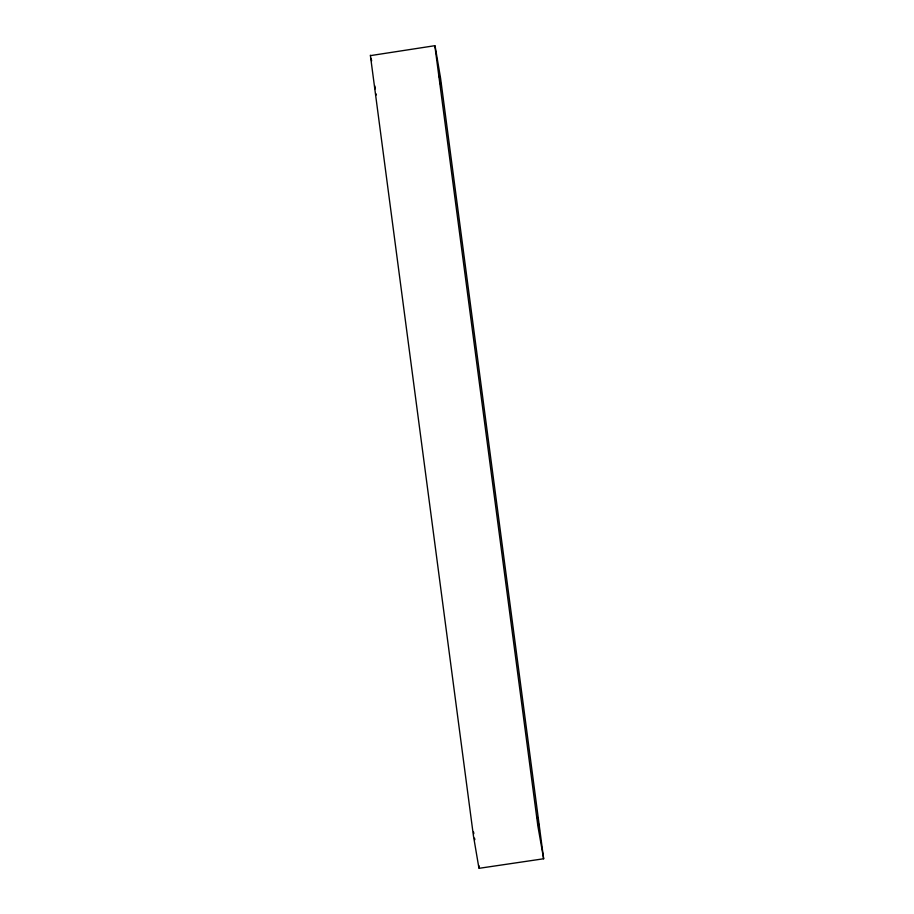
<?xml version="1.0" encoding="UTF-8"?>
<svg xmlns="http://www.w3.org/2000/svg" width="914" height="914" viewBox="0 0 914 914"><rect width="100%" height="100%" fill="white"/><g stroke="black" fill="none" stroke-linecap="round" stroke-linejoin="round"><path stroke-width="1.37" d="M370.353 55.228L473.418 835.739L478.65 866.472L479.164 868.3L543.647 858.772L440.582 78.261L435.35 47.528L434.836 45.7L370.536 55.605M434.836 45.7L537.9 826.21L543.647 858.772M479.164 868.3L479.027 865.809M474.846 839.703L474.526 838.161M371.118 58.336L371.644 60.895M375.928 93.742L376.157 95.033M473.566 832.003L473.806 833.682M375.186 88.886L374.797 85.927M439.108 74.32L441.028 87.207L439.108 74.32M537.478 817.436L539.397 830.323L537.478 817.436"/></g></svg>
